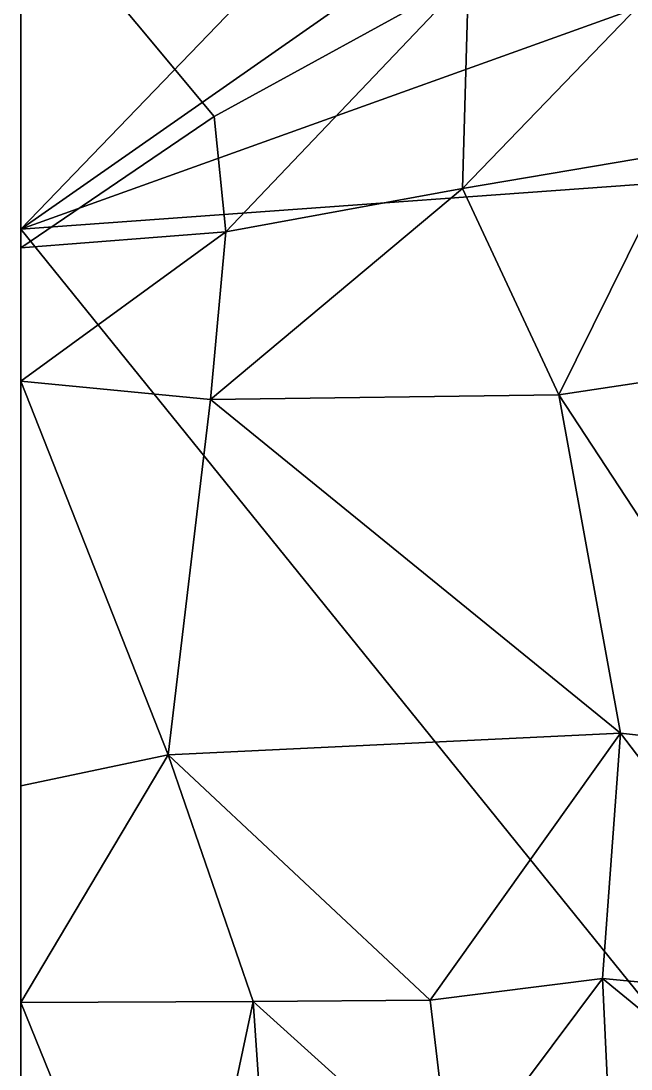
# Model space of a CAD drawing. Header units: metres. Extents: x -8 to 76, y -116 to 59.
# Drawn here: x 0 to 19.46, y -71.86 to -38.46 of the extents above; entities that cross this region are included whole.
import ezdxf

# ---------------------------------------------------------------- set-up
doc = ezdxf.new("R2010")
doc.units = ezdxf.units.M

msp = doc.modelspace()

# ---------------------------------------------------------------- linework, layer by layer
at = {"layer": 'jaw_upper_half'}
for points in [[(0, -6.281, 54.793), (0, -45.094, 54.495), (25.882, -18.247, 51.15)], [(25.882, -18.247, 51.15), (0, -45.094, 54.495), (25.882, -27.021, 51.083)], [(25.882, -27.021, 51.083), (0, -45.094, 54.495), (25.882, -35.796, 51.015)], [(6.158, -41.504, 22.243), (0, -45.695, 22.474), (0, -34.114, 29.386)], [(14.272, -37.052, 24.267), (6.158, -41.504, 22.243), (0, -34.114, 29.386)], [(25.882, -35.796, 51.015), (0, -45.094, 54.495), (25.882, -43.225, 50.958)], [(14.272, -37.052, 24.267), (6.534, -45.183, 22.676), (6.158, -41.504, 22.243)], [(14.272, -37.052, 24.267), (14.085, -43.798, 25.925), (6.534, -45.183, 22.676)], [(20.307, -37.338, 22.026), (14.085, -43.798, 25.925), (14.272, -37.052, 24.267)], [(20.307, -37.338, 22.026), (20.988, -42.629, 22.641), (14.085, -43.798, 25.925)], [(6.158, -41.504, 22.243), (6.534, -45.183, 22.676), (0, -45.695, 22.474)], [(20.988, -42.629, 22.641), (17.153, -50.37, 25.994), (14.085, -43.798, 25.925)], [(23.422, -49.425, 19.401), (17.153, -50.37, 25.994), (20.988, -42.629, 22.641)], [(25.882, -43.225, 50.958), (0, -45.094, 54.495), (25.882, -77.105, 43.837)], [(14.085, -43.798, 25.925), (17.153, -50.37, 25.994), (6.044, -50.527, 23.153)], [(14.085, -43.798, 25.925), (6.044, -50.527, 23.153), (6.534, -45.183, 22.676)], [(0, -45.094, 54.495), (0, -80.169, 47.123), (25.882, -77.105, 43.837)], [(6.534, -45.183, 22.676), (0, -49.942, 22.123), (0, -45.695, 22.474)], [(6.534, -45.183, 22.676), (6.044, -50.527, 23.153), (0, -49.942, 22.123)], [(24.625, -61.764, 14.417), (17.153, -50.37, 25.994), (23.422, -49.425, 19.401)], [(0, -49.942, 22.123), (4.692, -61.845, 22.142), (0, -62.833, 21.621)], [(0, -49.942, 22.123), (6.044, -50.527, 23.153), (4.692, -61.845, 22.142)], [(6.044, -50.527, 23.153), (17.153, -50.37, 25.994), (19.119, -61.154, 21.91)], [(24.625, -61.764, 14.417), (19.119, -61.154, 21.91), (17.153, -50.37, 25.994)], [(6.044, -50.527, 23.153), (19.119, -61.154, 21.91), (4.692, -61.845, 22.142)], [(19.119, -61.154, 21.91), (13.054, -69.669, 23.079), (4.692, -61.845, 22.142)], [(19.119, -61.154, 21.91), (18.541, -68.972, 20.428), (13.054, -69.669, 23.079)], [(25.597, -69.646, 13.201), (18.541, -68.972, 20.428), (19.119, -61.154, 21.91)], [(25.597, -69.646, 13.201), (19.119, -61.154, 21.91), (24.625, -61.764, 14.417)], [(4.692, -61.845, 22.142), (7.401, -69.707, 23.497), (0, -69.739, 23.507)], [(4.692, -61.845, 22.142), (0, -69.739, 23.507), (0, -62.833, 21.621)], [(4.692, -61.845, 22.142), (13.054, -69.669, 23.079), (7.401, -69.707, 23.497)], [(18.541, -68.972, 20.428), (13.732, -75.413, 22.539), (13.054, -69.669, 23.079)], [(18.541, -68.972, 20.428), (18.881, -76.176, 17.952), (13.732, -75.413, 22.539)], [(25.51, -74.684, 12.077), (18.881, -76.176, 17.952), (18.541, -68.972, 20.428)], [(25.51, -74.684, 12.077), (18.541, -68.972, 20.428), (25.597, -69.646, 13.201)], [(7.401, -69.707, 23.497), (4.85, -81.716, 22.525), (0, -69.739, 23.507)], [(0, -69.739, 23.507), (4.85, -81.716, 22.525), (0, -81.793, 22.404)], [(7.401, -69.707, 23.497), (8.243, -81.913, 22.685), (4.85, -81.716, 22.525)], [(13.054, -69.669, 23.079), (13.732, -75.413, 22.539), (7.401, -69.707, 23.497)], [(7.401, -69.707, 23.497), (13.732, -75.413, 22.539), (8.243, -81.913, 22.685)]]:
    msp.add_3dface(points, dxfattribs=at)

doc.saveas('drawing.dxf')
